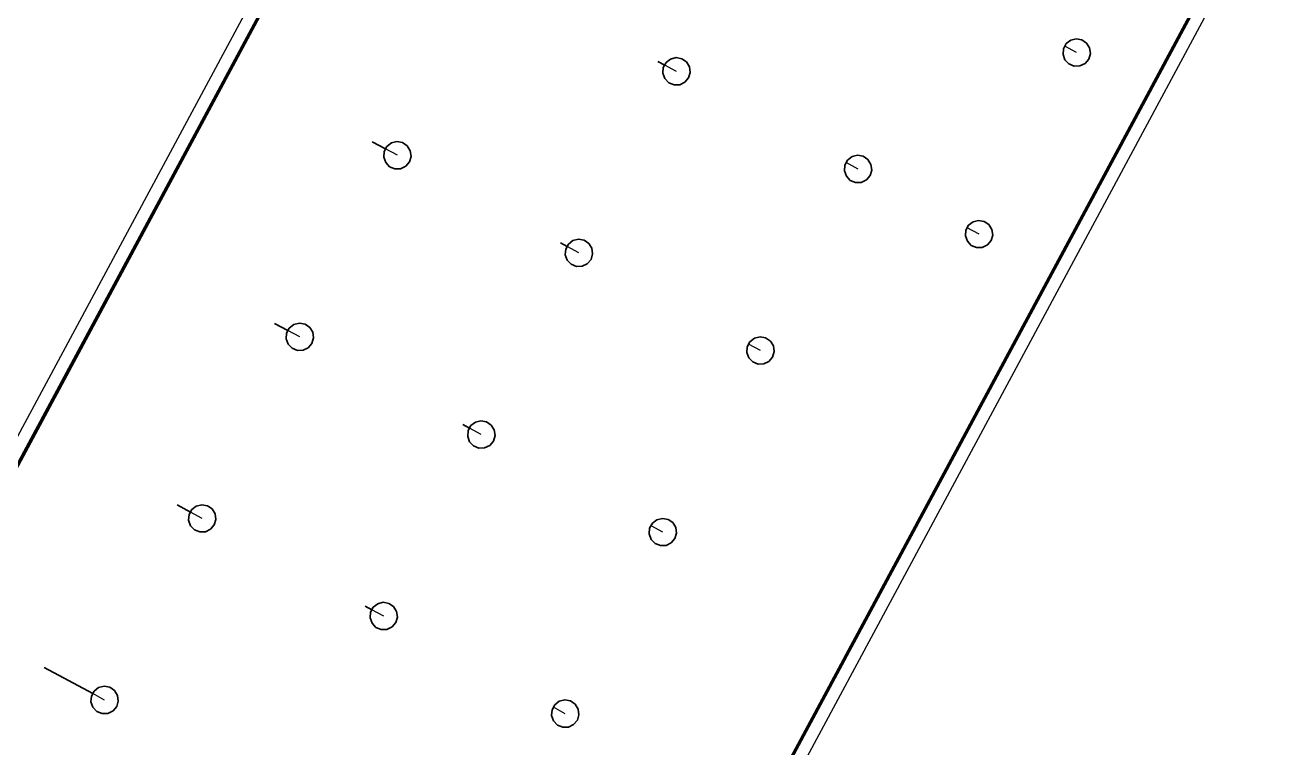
# Model space of a CAD drawing. Header units: metres. Extents: x 2711799 to 2711985, y 1236908 to 1237087.
# Drawn here: x 2711804.13 to 2711813.24, y 1236934.79 to 1236940.06 of the extents above; entities that cross this region are included whole.
import ezdxf

# ---------------------------------------------------------------- set-up
doc = ezdxf.new("R2010")
doc.units = ezdxf.units.M
doc.linetypes.add('AUSGEZOGEN', pattern=[0])
doc.linetypes.add('VERDECKT2_S2', pattern=[0.18, 0.1, -0.08])
for name, color, linetype, lineweight in [('XR$9$Beton Ansicht', 7, 'AUSGEZOGEN', 35), ('XR$9$Beton verdeckt vorne', 7, 'VERDECKT2_S2', 25), ('XR$9$STANDARD_1', 7, 'AUSGEZOGEN', 13)]:
    doc.layers.add(name, color=color, linetype=linetype, lineweight=lineweight)

msp = doc.modelspace()

# ---------------------------------------------------------------- linework, layer by layer
at = {"layer": 'XR$9$Beton Ansicht', "transparency": 33554687}
for p, q in [((2711811.686, 1236939.8416, 640.05), (2711811.6891, 1236939.8831, 640.05)), ((2711811.6891, 1236939.8831, 640.05), (2711811.7088, 1236939.9197, 640.05)), ((2711811.6989, 1236939.9014, 640.05), (2711811.6981, 1236939.9018, 640.05)), ((2711811.7088, 1236939.9197, 640.05), (2711811.7417, 1236939.9452, 640.05)), ((2711811.7417, 1236939.9452, 640.05), (2711811.7821, 1236939.955, 640.05)), ((2711811.7821, 1236939.955, 640.05), (2711811.823, 1236939.9476, 640.05)), ((2711811.823, 1236939.9476, 640.05), (2711811.8573, 1236939.9242, 640.05)), ((2711811.8573, 1236939.9242, 640.05), (2711811.8792, 1236939.8889, 640.05)), ((2711811.8792, 1236939.8889, 640.05), (2711811.8848, 1236939.8477, 640.05)), ((2711808.7867, 1236939.7641, 640.05), (2711808.7378, 1236939.7904, 640.05)), ((2711808.7965, 1236939.7824, 640.05), (2711808.8294, 1236939.8079, 640.05)), ((2711808.8294, 1236939.8079, 640.05), (2711808.8698, 1236939.8177, 640.05)), ((2711808.8698, 1236939.8177, 640.05), (2711808.9107, 1236939.8103, 640.05)), ((2711808.9107, 1236939.8103, 640.05), (2711808.9451, 1236939.7869, 640.05)), ((2711808.9451, 1236939.7869, 640.05), (2711808.967, 1236939.7515, 640.05)), ((2711811.7, 1236939.8025, 640.05), (2711811.686, 1236939.8416, 640.05)), ((2711811.7288, 1236939.7724, 640.05), (2711811.7, 1236939.8025, 640.05)), ((2711811.8732, 1236939.8077, 640.05), (2711811.8463, 1236939.776, 640.05)), ((2711811.8848, 1236939.8477, 640.05), (2711811.8732, 1236939.8077, 640.05)), ((2711808.7738, 1236939.7043, 640.05), (2711808.7769, 1236939.7458, 640.05)), ((2711808.7878, 1236939.6652, 640.05), (2711808.7738, 1236939.7043, 640.05)), ((2711808.7769, 1236939.7458, 640.05), (2711808.7965, 1236939.7824, 640.05)), ((2711808.9726, 1236939.7103, 640.05), (2711808.9609, 1236939.6704, 640.05)), ((2711808.967, 1236939.7515, 640.05), (2711808.9726, 1236939.7103, 640.05)), ((2711811.7673, 1236939.7567, 640.05), (2711811.7288, 1236939.7724, 640.05)), ((2711811.8088, 1236939.7579, 640.05), (2711811.7673, 1236939.7567, 640.05)), ((2711811.8463, 1236939.776, 640.05), (2711811.8088, 1236939.7579, 640.05)), ((2711808.8165, 1236939.6351, 640.05), (2711808.7878, 1236939.6652, 640.05)), ((2711808.855, 1236939.6194, 640.05), (2711808.8165, 1236939.6351, 640.05)), ((2711808.8966, 1236939.6206, 640.05), (2711808.855, 1236939.6194, 640.05)), ((2711808.9341, 1236939.6387, 640.05), (2711808.8966, 1236939.6206, 640.05)), ((2711808.9609, 1236939.6704, 640.05), (2711808.9341, 1236939.6387, 640.05)), ((2711806.7552, 1236939.1532, 640.05), (2711806.6583, 1236939.2054, 640.05)), ((2711806.7454, 1236939.1349, 640.05), (2711806.7651, 1236939.1716, 640.05)), ((2711806.7651, 1236939.1716, 640.05), (2711806.798, 1236939.197, 640.05)), ((2711806.798, 1236939.197, 640.05), (2711806.8384, 1236939.2069, 640.05)), ((2711806.8384, 1236939.2069, 640.05), (2711806.8793, 1236939.1995, 640.05)), ((2711806.8793, 1236939.1995, 640.05), (2711806.9136, 1236939.1761, 640.05)), ((2711806.9136, 1236939.1761, 640.05), (2711806.9355, 1236939.1407, 640.05)), ((2711806.7423, 1236939.0935, 640.05), (2711806.7454, 1236939.1349, 640.05)), ((2711806.7563, 1236939.0543, 640.05), (2711806.7423, 1236939.0935, 640.05)), ((2711806.9295, 1236939.0596, 640.05), (2711806.9026, 1236939.0278, 640.05)), ((2711806.9411, 1236939.0995, 640.05), (2711806.9295, 1236939.0596, 640.05)), ((2711806.9355, 1236939.1407, 640.05), (2711806.9411, 1236939.0995, 640.05)), ((2711810.098, 1236939.0355, 640.05), (2711810.1177, 1236939.0721, 640.05)), ((2711810.1177, 1236939.0721, 640.05), (2711810.1506, 1236939.0975, 640.05)), ((2711810.1506, 1236939.0975, 640.05), (2711810.191, 1236939.1074, 640.05)), ((2711810.191, 1236939.1074, 640.05), (2711810.2319, 1236939.1, 640.05)), ((2711810.2319, 1236939.1, 640.05), (2711810.2663, 1236939.0766, 640.05)), ((2711810.2663, 1236939.0766, 640.05), (2711810.2881, 1236939.0412, 640.05)), ((2711806.7851, 1236939.0243, 640.05), (2711806.7563, 1236939.0543, 640.05)), ((2711806.8236, 1236939.0085, 640.05), (2711806.7851, 1236939.0243, 640.05)), ((2711806.8651, 1236939.0098, 640.05), (2711806.8236, 1236939.0085, 640.05)), ((2711806.9026, 1236939.0278, 640.05), (2711806.8651, 1236939.0098, 640.05)), ((2711810.0949, 1236938.994, 640.05), (2711810.098, 1236939.0355, 640.05)), ((2711810.109, 1236938.9549, 640.05), (2711810.0949, 1236938.994, 640.05)), ((2711810.1079, 1236939.0538, 640.05), (2711810.1071, 1236939.0542, 640.05)), ((2711810.2937, 1236939, 640.05), (2711810.2821, 1236938.9601, 640.05)), ((2711810.2881, 1236939.0412, 640.05), (2711810.2937, 1236939, 640.05)), ((2711810.1377, 1236938.9248, 640.05), (2711810.109, 1236938.9549, 640.05)), ((2711810.1762, 1236938.9091, 640.05), (2711810.1377, 1236938.9248, 640.05)), ((2711810.2178, 1236938.9103, 640.05), (2711810.1762, 1236938.9091, 640.05)), ((2711810.2552, 1236938.9284, 640.05), (2711810.2178, 1236938.9103, 640.05)), ((2711810.2821, 1236938.9601, 640.05), (2711810.2552, 1236938.9284, 640.05)), ((2711810.9985, 1236938.5986, 640.05), (2711811.0314, 1236938.624, 640.05)), ((2711811.0314, 1236938.624, 640.05), (2711811.0718, 1236938.6339, 640.05)), ((2711811.0718, 1236938.6339, 640.05), (2711811.1127, 1236938.6265, 640.05)), ((2711811.1127, 1236938.6265, 640.05), (2711811.147, 1236938.6031, 640.05)), ((2711811.147, 1236938.6031, 640.05), (2711811.1689, 1236938.5677, 640.05)), ((2711810.9757, 1236938.5205, 640.05), (2711810.9788, 1236938.5619, 640.05)), ((2711810.9897, 1236938.4813, 640.05), (2711810.9757, 1236938.5205, 640.05)), ((2711810.9788, 1236938.5619, 640.05), (2711810.9985, 1236938.5986, 640.05)), ((2711810.9886, 1236938.5802, 640.05), (2711810.9878, 1236938.5807, 640.05)), ((2711811.1745, 1236938.5265, 640.05), (2711811.1629, 1236938.4866, 640.05)), ((2711811.1689, 1236938.5677, 640.05), (2711811.1745, 1236938.5265, 640.05)), ((2711808.0764, 1236938.4429, 640.05), (2711808.0275, 1236938.4692, 640.05)), ((2711808.0634, 1236938.3832, 640.05), (2711808.0665, 1236938.4246, 640.05)), ((2711808.0665, 1236938.4246, 640.05), (2711808.0862, 1236938.4612, 640.05)), ((2711808.0862, 1236938.4612, 640.05), (2711808.1191, 1236938.4867, 640.05)), ((2711808.1191, 1236938.4867, 640.05), (2711808.1595, 1236938.4966, 640.05)), ((2711808.1595, 1236938.4966, 640.05), (2711808.2004, 1236938.4892, 640.05)), ((2711808.2004, 1236938.4892, 640.05), (2711808.2348, 1236938.4658, 640.05)), ((2711808.2348, 1236938.4658, 640.05), (2711808.2567, 1236938.4304, 640.05)), ((2711808.2567, 1236938.4304, 640.05), (2711808.2623, 1236938.3892, 640.05)), ((2711811.0185, 1236938.4513, 640.05), (2711810.9897, 1236938.4813, 640.05)), ((2711811.057, 1236938.4355, 640.05), (2711811.0185, 1236938.4513, 640.05)), ((2711811.0985, 1236938.4368, 640.05), (2711811.057, 1236938.4355, 640.05)), ((2711811.136, 1236938.4548, 640.05), (2711811.0985, 1236938.4368, 640.05)), ((2711811.1629, 1236938.4866, 640.05), (2711811.136, 1236938.4548, 640.05)), ((2711808.0775, 1236938.344, 640.05), (2711808.0634, 1236938.3832, 640.05)), ((2711808.1062, 1236938.314, 640.05), (2711808.0775, 1236938.344, 640.05)), ((2711808.2506, 1236938.3493, 640.05), (2711808.2237, 1236938.3175, 640.05)), ((2711808.2623, 1236938.3892, 640.05), (2711808.2506, 1236938.3493, 640.05)), ((2711808.1447, 1236938.2982, 640.05), (2711808.1062, 1236938.314, 640.05)), ((2711808.1863, 1236938.2995, 640.05), (2711808.1447, 1236938.2982, 640.05)), ((2711808.2237, 1236938.3175, 640.05), (2711808.1863, 1236938.2995, 640.05)), ((2711806.0449, 1236937.8321, 640.05), (2711805.9479, 1236937.8842, 640.05)), ((2711806.0548, 1236937.8504, 640.05), (2711806.0876, 1236937.8759, 640.05)), ((2711806.0876, 1236937.8759, 640.05), (2711806.128, 1236937.8857, 640.05)), ((2711806.128, 1236937.8857, 640.05), (2711806.169, 1236937.8783, 640.05)), ((2711806.169, 1236937.8783, 640.05), (2711806.2033, 1236937.8549, 640.05)), ((2711806.032, 1236937.7723, 640.05), (2711806.0351, 1236937.8138, 640.05)), ((2711806.0351, 1236937.8138, 640.05), (2711806.0548, 1236937.8504, 640.05)), ((2711806.2033, 1236937.8549, 640.05), (2711806.2252, 1236937.8195, 640.05)), ((2711806.2252, 1236937.8195, 640.05), (2711806.2308, 1236937.7783, 640.05)), ((2711809.4403, 1236937.7764, 640.05), (2711809.4807, 1236937.7863, 640.05)), ((2711809.4807, 1236937.7863, 640.05), (2711809.5216, 1236937.7789, 640.05)), ((2711806.046, 1236937.7332, 640.05), (2711806.032, 1236937.7723, 640.05)), ((2711806.0748, 1236937.7031, 640.05), (2711806.046, 1236937.7332, 640.05)), ((2711806.1133, 1236937.6874, 640.05), (2711806.0748, 1236937.7031, 640.05)), ((2711806.1923, 1236937.7067, 640.05), (2711806.1548, 1236937.6886, 640.05)), ((2711806.2191, 1236937.7384, 640.05), (2711806.1923, 1236937.7067, 640.05)), ((2711806.2308, 1236937.7783, 640.05), (2711806.2191, 1236937.7384, 640.05)), ((2711809.3846, 1236937.6728, 640.05), (2711809.3877, 1236937.7143, 640.05)), ((2711809.3877, 1236937.7143, 640.05), (2711809.4074, 1236937.7509, 640.05)), ((2711809.3975, 1236937.7326, 640.05), (2711809.3967, 1236937.7331, 640.05)), ((2711809.4074, 1236937.7509, 640.05), (2711809.4403, 1236937.7764, 640.05)), ((2711809.5216, 1236937.7789, 640.05), (2711809.556, 1236937.7554, 640.05)), ((2711809.556, 1236937.7554, 640.05), (2711809.5778, 1236937.7201, 640.05)), ((2711809.5778, 1236937.7201, 640.05), (2711809.5834, 1236937.6789, 640.05)), ((2711806.1548, 1236937.6886, 640.05), (2711806.1133, 1236937.6874, 640.05)), ((2711809.3986, 1236937.6337, 640.05), (2711809.3846, 1236937.6728, 640.05)), ((2711809.4274, 1236937.6037, 640.05), (2711809.3986, 1236937.6337, 640.05)), ((2711809.4659, 1236937.5879, 640.05), (2711809.4274, 1236937.6037, 640.05)), ((2711809.5449, 1236937.6072, 640.05), (2711809.5074, 1236937.5892, 640.05)), ((2711809.5718, 1236937.639, 640.05), (2711809.5449, 1236937.6072, 640.05)), ((2711809.5834, 1236937.6789, 640.05), (2711809.5718, 1236937.639, 640.05)), ((2711809.5074, 1236937.5892, 640.05), (2711809.4659, 1236937.5879, 640.05)), ((2711807.3661, 1236937.1218, 640.05), (2711807.3172, 1236937.1481, 640.05)), ((2711807.3759, 1236937.1401, 640.05), (2711807.4088, 1236937.1655, 640.05)), ((2711807.4088, 1236937.1655, 640.05), (2711807.4492, 1236937.1754, 640.05)), ((2711807.4492, 1236937.1754, 640.05), (2711807.4901, 1236937.168, 640.05)), ((2711807.4901, 1236937.168, 640.05), (2711807.5245, 1236937.1446, 640.05)), ((2711807.5245, 1236937.1446, 640.05), (2711807.5464, 1236937.1092, 640.05)), ((2711807.3531, 1236937.062, 640.05), (2711807.3562, 1236937.1035, 640.05)), ((2711807.3672, 1236937.0229, 640.05), (2711807.3531, 1236937.062, 640.05)), ((2711807.3562, 1236937.1035, 640.05), (2711807.3759, 1236937.1401, 640.05)), ((2711807.552, 1236937.068, 640.05), (2711807.5403, 1236937.0281, 640.05)), ((2711807.5464, 1236937.1092, 640.05), (2711807.552, 1236937.068, 640.05)), ((2711807.3959, 1236936.9928, 640.05), (2711807.3672, 1236937.0229, 640.05)), ((2711807.4344, 1236936.9771, 640.05), (2711807.3959, 1236936.9928, 640.05)), ((2711807.476, 1236936.9783, 640.05), (2711807.4344, 1236936.9771, 640.05)), ((2711807.5134, 1236936.9964, 640.05), (2711807.476, 1236936.9783, 640.05)), ((2711807.5403, 1236937.0281, 640.05), (2711807.5134, 1236936.9964, 640.05)), ((2711805.3346, 1236936.5109, 640.05), (2711805.2376, 1236936.5631, 640.05)), ((2711805.3248, 1236936.4926, 640.05), (2711805.3445, 1236936.5292, 640.05)), ((2711805.3445, 1236936.5292, 640.05), (2711805.3773, 1236936.5547, 640.05)), ((2711805.3773, 1236936.5547, 640.05), (2711805.4177, 1236936.5646, 640.05)), ((2711805.4177, 1236936.5646, 640.05), (2711805.4586, 1236936.5572, 640.05)), ((2711805.4586, 1236936.5572, 640.05), (2711805.493, 1236936.5337, 640.05)), ((2711805.493, 1236936.5337, 640.05), (2711805.5149, 1236936.4984, 640.05)), ((2711805.3217, 1236936.4512, 640.05), (2711805.3248, 1236936.4926, 640.05)), ((2711805.3357, 1236936.412, 640.05), (2711805.3217, 1236936.4512, 640.05)), ((2711805.5088, 1236936.4173, 640.05), (2711805.482, 1236936.3855, 640.05)), ((2711805.5205, 1236936.4572, 640.05), (2711805.5088, 1236936.4173, 640.05)), ((2711805.5149, 1236936.4984, 640.05), (2711805.5205, 1236936.4572, 640.05)), ((2711808.6774, 1236936.3932, 640.05), (2711808.6971, 1236936.4298, 640.05)), ((2711808.6971, 1236936.4298, 640.05), (2711808.73, 1236936.4552, 640.05)), ((2711808.73, 1236936.4552, 640.05), (2711808.7704, 1236936.4651, 640.05)), ((2711808.7704, 1236936.4651, 640.05), (2711808.8113, 1236936.4577, 640.05)), ((2711808.8113, 1236936.4577, 640.05), (2711808.8456, 1236936.4343, 640.05)), ((2711808.8456, 1236936.4343, 640.05), (2711808.8675, 1236936.3989, 640.05)), ((2711805.3645, 1236936.382, 640.05), (2711805.3357, 1236936.412, 640.05)), ((2711805.4029, 1236936.3662, 640.05), (2711805.3645, 1236936.382, 640.05)), ((2711805.4445, 1236936.3675, 640.05), (2711805.4029, 1236936.3662, 640.05)), ((2711805.482, 1236936.3855, 640.05), (2711805.4445, 1236936.3675, 640.05)), ((2711808.6743, 1236936.3517, 640.05), (2711808.6774, 1236936.3932, 640.05)), ((2711808.6883, 1236936.3126, 640.05), (2711808.6743, 1236936.3517, 640.05)), ((2711808.6872, 1236936.4115, 640.05), (2711808.6864, 1236936.4119, 640.05)), ((2711808.8731, 1236936.3577, 640.05), (2711808.8615, 1236936.3178, 640.05)), ((2711808.8675, 1236936.3989, 640.05), (2711808.8731, 1236936.3577, 640.05)), ((2711808.7171, 1236936.2825, 640.05), (2711808.6883, 1236936.3126, 640.05)), ((2711808.7556, 1236936.2668, 640.05), (2711808.7171, 1236936.2825, 640.05)), ((2711808.7971, 1236936.268, 640.05), (2711808.7556, 1236936.2668, 640.05)), ((2711808.8346, 1236936.2861, 640.05), (2711808.7971, 1236936.268, 640.05)), ((2711808.8615, 1236936.3178, 640.05), (2711808.8346, 1236936.2861, 640.05)), ((2711806.6558, 1236935.8006, 640.05), (2711806.6069, 1236935.8269, 640.05)), ((2711806.6428, 1236935.7408, 640.05), (2711806.6459, 1236935.7823, 640.05)), ((2711806.6459, 1236935.7823, 640.05), (2711806.6656, 1236935.8189, 640.05)), ((2711806.6656, 1236935.8189, 640.05), (2711806.6985, 1236935.8444, 640.05)), ((2711806.6985, 1236935.8444, 640.05), (2711806.7389, 1236935.8543, 640.05)), ((2711806.7389, 1236935.8543, 640.05), (2711806.7798, 1236935.8468, 640.05)), ((2711806.7798, 1236935.8468, 640.05), (2711806.8142, 1236935.8234, 640.05)), ((2711806.8142, 1236935.8234, 640.05), (2711806.836, 1236935.7881, 640.05)), ((2711806.836, 1236935.7881, 640.05), (2711806.8416, 1236935.7469, 640.05)), ((2711806.6569, 1236935.7017, 640.05), (2711806.6428, 1236935.7408, 640.05)), ((2711806.6856, 1236935.6717, 640.05), (2711806.6569, 1236935.7017, 640.05)), ((2711806.83, 1236935.7069, 640.05), (2711806.8031, 1236935.6752, 640.05)), ((2711806.8416, 1236935.7469, 640.05), (2711806.83, 1236935.7069, 640.05)), ((2711806.7241, 1236935.6559, 640.05), (2711806.6856, 1236935.6717, 640.05)), ((2711806.7657, 1236935.6572, 640.05), (2711806.7241, 1236935.6559, 640.05)), ((2711806.8031, 1236935.6752, 640.05), (2711806.7657, 1236935.6572, 640.05)), ((2711804.6243, 1236935.1898, 640.05), (2711804.2709, 1236935.3798, 640.05)), ((2711804.6341, 1236935.2081, 640.05), (2711804.667, 1236935.2335, 640.05)), ((2711804.667, 1236935.2335, 640.05), (2711804.7074, 1236935.2434, 640.05)), ((2711804.7074, 1236935.2434, 640.05), (2711804.7483, 1236935.236, 640.05)), ((2711804.7483, 1236935.236, 640.05), (2711804.7827, 1236935.2126, 640.05)), ((2711804.6114, 1236935.13, 640.05), (2711804.6145, 1236935.1715, 640.05)), ((2711804.6145, 1236935.1715, 640.05), (2711804.6341, 1236935.2081, 640.05)), ((2711804.7827, 1236935.2126, 640.05), (2711804.8046, 1236935.1772, 640.05)), ((2711804.8046, 1236935.1772, 640.05), (2711804.8102, 1236935.136, 640.05)), ((2711808.0197, 1236935.1341, 640.05), (2711808.06, 1236935.1439, 640.05)), ((2711808.06, 1236935.1439, 640.05), (2711808.101, 1236935.1365, 640.05)), ((2711804.6254, 1236935.0909, 640.05), (2711804.6114, 1236935.13, 640.05)), ((2711804.6541, 1236935.0608, 640.05), (2711804.6254, 1236935.0909, 640.05)), ((2711804.6926, 1236935.0451, 640.05), (2711804.6541, 1236935.0608, 640.05)), ((2711804.7717, 1236935.0644, 640.05), (2711804.7342, 1236935.0463, 640.05)), ((2711804.7985, 1236935.0961, 640.05), (2711804.7717, 1236935.0644, 640.05)), ((2711804.8102, 1236935.136, 640.05), (2711804.7985, 1236935.0961, 640.05)), ((2711807.964, 1236935.0305, 640.05), (2711807.9671, 1236935.072, 640.05)), ((2711807.9671, 1236935.072, 640.05), (2711807.9868, 1236935.1086, 640.05)), ((2711807.9769, 1236935.0903, 640.05), (2711807.9761, 1236935.0907, 640.05)), ((2711807.9868, 1236935.1086, 640.05), (2711808.0197, 1236935.1341, 640.05)), ((2711808.101, 1236935.1365, 640.05), (2711808.1353, 1236935.1131, 640.05)), ((2711808.1353, 1236935.1131, 640.05), (2711808.1572, 1236935.0778, 640.05)), ((2711808.1572, 1236935.0778, 640.05), (2711808.1628, 1236935.0366, 640.05)), ((2711804.7342, 1236935.0463, 640.05), (2711804.6926, 1236935.0451, 640.05)), ((2711807.978, 1236934.9914, 640.05), (2711807.964, 1236935.0305, 640.05)), ((2711808.0068, 1236934.9613, 640.05), (2711807.978, 1236934.9914, 640.05)), ((2711808.0453, 1236934.9456, 640.05), (2711808.0068, 1236934.9613, 640.05)), ((2711808.1243, 1236934.9649, 640.05), (2711808.0868, 1236934.9469, 640.05)), ((2711808.1512, 1236934.9966, 640.05), (2711808.1243, 1236934.9649, 640.05)), ((2711808.1628, 1236935.0366, 640.05), (2711808.1512, 1236934.9966, 640.05)), ((2711808.0868, 1236934.9469, 640.05), (2711808.0453, 1236934.9456, 640.05))]:
    msp.add_line(p, q, dxfattribs=at)
at = {"layer": 'XR$9$Beton Ansicht', "color": 7, "linetype": 'AUSGEZOGEN', "lineweight": 35, "transparency": 33554687}
for p, q in [((2711811.686, 1236939.8416, 640.05), (2711811.6891, 1236939.8831, 640.05)), ((2711811.6891, 1236939.8831, 640.05), (2711811.7088, 1236939.9197, 640.05)), ((2711811.6989, 1236939.9014, 640.05), (2711811.6981, 1236939.9018, 640.05)), ((2711811.7088, 1236939.9197, 640.05), (2711811.7417, 1236939.9452, 640.05)), ((2711811.7417, 1236939.9452, 640.05), (2711811.7821, 1236939.955, 640.05)), ((2711811.7821, 1236939.955, 640.05), (2711811.823, 1236939.9476, 640.05)), ((2711811.823, 1236939.9476, 640.05), (2711811.8573, 1236939.9242, 640.05)), ((2711811.8573, 1236939.9242, 640.05), (2711811.8792, 1236939.8889, 640.05)), ((2711811.8792, 1236939.8889, 640.05), (2711811.8848, 1236939.8477, 640.05)), ((2711808.7867, 1236939.7641, 640.05), (2711808.7378, 1236939.7904, 640.05)), ((2711808.7965, 1236939.7824, 640.05), (2711808.8294, 1236939.8079, 640.05)), ((2711808.8294, 1236939.8079, 640.05), (2711808.8698, 1236939.8177, 640.05)), ((2711808.8698, 1236939.8177, 640.05), (2711808.9107, 1236939.8103, 640.05)), ((2711808.9107, 1236939.8103, 640.05), (2711808.9451, 1236939.7869, 640.05)), ((2711808.9451, 1236939.7869, 640.05), (2711808.967, 1236939.7515, 640.05)), ((2711811.7, 1236939.8025, 640.05), (2711811.686, 1236939.8416, 640.05)), ((2711811.7288, 1236939.7724, 640.05), (2711811.7, 1236939.8025, 640.05)), ((2711811.8732, 1236939.8077, 640.05), (2711811.8463, 1236939.776, 640.05)), ((2711811.8848, 1236939.8477, 640.05), (2711811.8732, 1236939.8077, 640.05)), ((2711808.7738, 1236939.7043, 640.05), (2711808.7769, 1236939.7458, 640.05)), ((2711808.7878, 1236939.6652, 640.05), (2711808.7738, 1236939.7043, 640.05)), ((2711808.7769, 1236939.7458, 640.05), (2711808.7965, 1236939.7824, 640.05)), ((2711808.9726, 1236939.7103, 640.05), (2711808.9609, 1236939.6704, 640.05)), ((2711808.967, 1236939.7515, 640.05), (2711808.9726, 1236939.7103, 640.05)), ((2711811.7673, 1236939.7567, 640.05), (2711811.7288, 1236939.7724, 640.05)), ((2711811.8088, 1236939.7579, 640.05), (2711811.7673, 1236939.7567, 640.05)), ((2711811.8463, 1236939.776, 640.05), (2711811.8088, 1236939.7579, 640.05)), ((2711808.8165, 1236939.6351, 640.05), (2711808.7878, 1236939.6652, 640.05)), ((2711808.855, 1236939.6194, 640.05), (2711808.8165, 1236939.6351, 640.05)), ((2711808.8966, 1236939.6206, 640.05), (2711808.855, 1236939.6194, 640.05)), ((2711808.9341, 1236939.6387, 640.05), (2711808.8966, 1236939.6206, 640.05)), ((2711808.9609, 1236939.6704, 640.05), (2711808.9341, 1236939.6387, 640.05)), ((2711806.7552, 1236939.1532, 640.05), (2711806.6583, 1236939.2054, 640.05)), ((2711806.7454, 1236939.1349, 640.05), (2711806.7651, 1236939.1716, 640.05)), ((2711806.7651, 1236939.1716, 640.05), (2711806.798, 1236939.197, 640.05)), ((2711806.798, 1236939.197, 640.05), (2711806.8384, 1236939.2069, 640.05)), ((2711806.8384, 1236939.2069, 640.05), (2711806.8793, 1236939.1995, 640.05)), ((2711806.8793, 1236939.1995, 640.05), (2711806.9136, 1236939.1761, 640.05)), ((2711806.9136, 1236939.1761, 640.05), (2711806.9355, 1236939.1407, 640.05)), ((2711806.7423, 1236939.0935, 640.05), (2711806.7454, 1236939.1349, 640.05)), ((2711806.7563, 1236939.0543, 640.05), (2711806.7423, 1236939.0935, 640.05)), ((2711806.9295, 1236939.0596, 640.05), (2711806.9026, 1236939.0278, 640.05)), ((2711806.9411, 1236939.0995, 640.05), (2711806.9295, 1236939.0596, 640.05)), ((2711806.9355, 1236939.1407, 640.05), (2711806.9411, 1236939.0995, 640.05)), ((2711810.098, 1236939.0355, 640.05), (2711810.1177, 1236939.0721, 640.05)), ((2711810.1177, 1236939.0721, 640.05), (2711810.1506, 1236939.0975, 640.05)), ((2711810.1506, 1236939.0975, 640.05), (2711810.191, 1236939.1074, 640.05)), ((2711810.191, 1236939.1074, 640.05), (2711810.2319, 1236939.1, 640.05)), ((2711810.2319, 1236939.1, 640.05), (2711810.2663, 1236939.0766, 640.05)), ((2711810.2663, 1236939.0766, 640.05), (2711810.2881, 1236939.0412, 640.05)), ((2711806.7851, 1236939.0243, 640.05), (2711806.7563, 1236939.0543, 640.05)), ((2711806.8236, 1236939.0085, 640.05), (2711806.7851, 1236939.0243, 640.05)), ((2711806.8651, 1236939.0098, 640.05), (2711806.8236, 1236939.0085, 640.05)), ((2711806.9026, 1236939.0278, 640.05), (2711806.8651, 1236939.0098, 640.05)), ((2711810.0949, 1236938.994, 640.05), (2711810.098, 1236939.0355, 640.05)), ((2711810.109, 1236938.9549, 640.05), (2711810.0949, 1236938.994, 640.05)), ((2711810.1079, 1236939.0538, 640.05), (2711810.1071, 1236939.0542, 640.05)), ((2711810.2937, 1236939, 640.05), (2711810.2821, 1236938.9601, 640.05)), ((2711810.2881, 1236939.0412, 640.05), (2711810.2937, 1236939, 640.05)), ((2711810.1377, 1236938.9248, 640.05), (2711810.109, 1236938.9549, 640.05)), ((2711810.1762, 1236938.9091, 640.05), (2711810.1377, 1236938.9248, 640.05)), ((2711810.2178, 1236938.9103, 640.05), (2711810.1762, 1236938.9091, 640.05)), ((2711810.2552, 1236938.9284, 640.05), (2711810.2178, 1236938.9103, 640.05)), ((2711810.2821, 1236938.9601, 640.05), (2711810.2552, 1236938.9284, 640.05)), ((2711810.9985, 1236938.5986, 640.05), (2711811.0314, 1236938.624, 640.05)), ((2711811.0314, 1236938.624, 640.05), (2711811.0718, 1236938.6339, 640.05)), ((2711811.0718, 1236938.6339, 640.05), (2711811.1127, 1236938.6265, 640.05)), ((2711811.1127, 1236938.6265, 640.05), (2711811.147, 1236938.6031, 640.05)), ((2711811.147, 1236938.6031, 640.05), (2711811.1689, 1236938.5677, 640.05)), ((2711810.9757, 1236938.5205, 640.05), (2711810.9788, 1236938.5619, 640.05)), ((2711810.9897, 1236938.4813, 640.05), (2711810.9757, 1236938.5205, 640.05)), ((2711810.9788, 1236938.5619, 640.05), (2711810.9985, 1236938.5986, 640.05)), ((2711810.9886, 1236938.5802, 640.05), (2711810.9878, 1236938.5807, 640.05)), ((2711811.1745, 1236938.5265, 640.05), (2711811.1629, 1236938.4866, 640.05)), ((2711811.1689, 1236938.5677, 640.05), (2711811.1745, 1236938.5265, 640.05)), ((2711808.0764, 1236938.4429, 640.05), (2711808.0275, 1236938.4692, 640.05)), ((2711808.0634, 1236938.3832, 640.05), (2711808.0665, 1236938.4246, 640.05)), ((2711808.0665, 1236938.4246, 640.05), (2711808.0862, 1236938.4612, 640.05)), ((2711808.0862, 1236938.4612, 640.05), (2711808.1191, 1236938.4867, 640.05)), ((2711808.1191, 1236938.4867, 640.05), (2711808.1595, 1236938.4966, 640.05)), ((2711808.1595, 1236938.4966, 640.05), (2711808.2004, 1236938.4892, 640.05)), ((2711808.2004, 1236938.4892, 640.05), (2711808.2348, 1236938.4658, 640.05)), ((2711808.2348, 1236938.4658, 640.05), (2711808.2567, 1236938.4304, 640.05)), ((2711808.2567, 1236938.4304, 640.05), (2711808.2623, 1236938.3892, 640.05)), ((2711811.0185, 1236938.4513, 640.05), (2711810.9897, 1236938.4813, 640.05)), ((2711811.057, 1236938.4355, 640.05), (2711811.0185, 1236938.4513, 640.05)), ((2711811.0985, 1236938.4368, 640.05), (2711811.057, 1236938.4355, 640.05)), ((2711811.136, 1236938.4548, 640.05), (2711811.0985, 1236938.4368, 640.05)), ((2711811.1629, 1236938.4866, 640.05), (2711811.136, 1236938.4548, 640.05)), ((2711808.0775, 1236938.344, 640.05), (2711808.0634, 1236938.3832, 640.05)), ((2711808.1062, 1236938.314, 640.05), (2711808.0775, 1236938.344, 640.05)), ((2711808.2506, 1236938.3493, 640.05), (2711808.2237, 1236938.3175, 640.05)), ((2711808.2623, 1236938.3892, 640.05), (2711808.2506, 1236938.3493, 640.05)), ((2711808.1447, 1236938.2982, 640.05), (2711808.1062, 1236938.314, 640.05)), ((2711808.1863, 1236938.2995, 640.05), (2711808.1447, 1236938.2982, 640.05)), ((2711808.2237, 1236938.3175, 640.05), (2711808.1863, 1236938.2995, 640.05)), ((2711806.0449, 1236937.8321, 640.05), (2711805.9479, 1236937.8842, 640.05)), ((2711806.0548, 1236937.8504, 640.05), (2711806.0876, 1236937.8759, 640.05)), ((2711806.0876, 1236937.8759, 640.05), (2711806.128, 1236937.8857, 640.05)), ((2711806.128, 1236937.8857, 640.05), (2711806.169, 1236937.8783, 640.05)), ((2711806.169, 1236937.8783, 640.05), (2711806.2033, 1236937.8549, 640.05)), ((2711806.032, 1236937.7723, 640.05), (2711806.0351, 1236937.8138, 640.05)), ((2711806.0351, 1236937.8138, 640.05), (2711806.0548, 1236937.8504, 640.05)), ((2711806.2033, 1236937.8549, 640.05), (2711806.2252, 1236937.8195, 640.05)), ((2711806.2252, 1236937.8195, 640.05), (2711806.2308, 1236937.7783, 640.05)), ((2711809.4403, 1236937.7764, 640.05), (2711809.4807, 1236937.7863, 640.05)), ((2711809.4807, 1236937.7863, 640.05), (2711809.5216, 1236937.7789, 640.05)), ((2711806.046, 1236937.7332, 640.05), (2711806.032, 1236937.7723, 640.05)), ((2711806.0748, 1236937.7031, 640.05), (2711806.046, 1236937.7332, 640.05)), ((2711806.1133, 1236937.6874, 640.05), (2711806.0748, 1236937.7031, 640.05)), ((2711806.1923, 1236937.7067, 640.05), (2711806.1548, 1236937.6886, 640.05)), ((2711806.2191, 1236937.7384, 640.05), (2711806.1923, 1236937.7067, 640.05)), ((2711806.2308, 1236937.7783, 640.05), (2711806.2191, 1236937.7384, 640.05)), ((2711809.3846, 1236937.6728, 640.05), (2711809.3877, 1236937.7143, 640.05)), ((2711809.3877, 1236937.7143, 640.05), (2711809.4074, 1236937.7509, 640.05)), ((2711809.3975, 1236937.7326, 640.05), (2711809.3967, 1236937.7331, 640.05)), ((2711809.4074, 1236937.7509, 640.05), (2711809.4403, 1236937.7764, 640.05)), ((2711809.5216, 1236937.7789, 640.05), (2711809.556, 1236937.7554, 640.05)), ((2711809.556, 1236937.7554, 640.05), (2711809.5778, 1236937.7201, 640.05)), ((2711809.5778, 1236937.7201, 640.05), (2711809.5834, 1236937.6789, 640.05)), ((2711806.1548, 1236937.6886, 640.05), (2711806.1133, 1236937.6874, 640.05)), ((2711809.3986, 1236937.6337, 640.05), (2711809.3846, 1236937.6728, 640.05)), ((2711809.4274, 1236937.6037, 640.05), (2711809.3986, 1236937.6337, 640.05)), ((2711809.4659, 1236937.5879, 640.05), (2711809.4274, 1236937.6037, 640.05)), ((2711809.5449, 1236937.6072, 640.05), (2711809.5074, 1236937.5892, 640.05)), ((2711809.5718, 1236937.639, 640.05), (2711809.5449, 1236937.6072, 640.05)), ((2711809.5834, 1236937.6789, 640.05), (2711809.5718, 1236937.639, 640.05)), ((2711809.5074, 1236937.5892, 640.05), (2711809.4659, 1236937.5879, 640.05)), ((2711807.3661, 1236937.1218, 640.05), (2711807.3172, 1236937.1481, 640.05)), ((2711807.3759, 1236937.1401, 640.05), (2711807.4088, 1236937.1655, 640.05)), ((2711807.4088, 1236937.1655, 640.05), (2711807.4492, 1236937.1754, 640.05)), ((2711807.4492, 1236937.1754, 640.05), (2711807.4901, 1236937.168, 640.05)), ((2711807.4901, 1236937.168, 640.05), (2711807.5245, 1236937.1446, 640.05)), ((2711807.5245, 1236937.1446, 640.05), (2711807.5464, 1236937.1092, 640.05)), ((2711807.3531, 1236937.062, 640.05), (2711807.3562, 1236937.1035, 640.05)), ((2711807.3672, 1236937.0229, 640.05), (2711807.3531, 1236937.062, 640.05)), ((2711807.3562, 1236937.1035, 640.05), (2711807.3759, 1236937.1401, 640.05)), ((2711807.552, 1236937.068, 640.05), (2711807.5403, 1236937.0281, 640.05)), ((2711807.5464, 1236937.1092, 640.05), (2711807.552, 1236937.068, 640.05)), ((2711807.3959, 1236936.9928, 640.05), (2711807.3672, 1236937.0229, 640.05)), ((2711807.4344, 1236936.9771, 640.05), (2711807.3959, 1236936.9928, 640.05)), ((2711807.476, 1236936.9783, 640.05), (2711807.4344, 1236936.9771, 640.05)), ((2711807.5134, 1236936.9964, 640.05), (2711807.476, 1236936.9783, 640.05)), ((2711807.5403, 1236937.0281, 640.05), (2711807.5134, 1236936.9964, 640.05)), ((2711805.3346, 1236936.5109, 640.05), (2711805.2376, 1236936.5631, 640.05)), ((2711805.3248, 1236936.4926, 640.05), (2711805.3445, 1236936.5292, 640.05)), ((2711805.3445, 1236936.5292, 640.05), (2711805.3773, 1236936.5547, 640.05)), ((2711805.3773, 1236936.5547, 640.05), (2711805.4177, 1236936.5646, 640.05)), ((2711805.4177, 1236936.5646, 640.05), (2711805.4586, 1236936.5572, 640.05)), ((2711805.4586, 1236936.5572, 640.05), (2711805.493, 1236936.5337, 640.05)), ((2711805.493, 1236936.5337, 640.05), (2711805.5149, 1236936.4984, 640.05)), ((2711805.3217, 1236936.4512, 640.05), (2711805.3248, 1236936.4926, 640.05)), ((2711805.3357, 1236936.412, 640.05), (2711805.3217, 1236936.4512, 640.05)), ((2711805.5088, 1236936.4173, 640.05), (2711805.482, 1236936.3855, 640.05)), ((2711805.5205, 1236936.4572, 640.05), (2711805.5088, 1236936.4173, 640.05)), ((2711805.5149, 1236936.4984, 640.05), (2711805.5205, 1236936.4572, 640.05)), ((2711808.6774, 1236936.3932, 640.05), (2711808.6971, 1236936.4298, 640.05)), ((2711808.6971, 1236936.4298, 640.05), (2711808.73, 1236936.4552, 640.05)), ((2711808.73, 1236936.4552, 640.05), (2711808.7704, 1236936.4651, 640.05)), ((2711808.7704, 1236936.4651, 640.05), (2711808.8113, 1236936.4577, 640.05)), ((2711808.8113, 1236936.4577, 640.05), (2711808.8456, 1236936.4343, 640.05)), ((2711808.8456, 1236936.4343, 640.05), (2711808.8675, 1236936.3989, 640.05)), ((2711805.3645, 1236936.382, 640.05), (2711805.3357, 1236936.412, 640.05)), ((2711805.4029, 1236936.3662, 640.05), (2711805.3645, 1236936.382, 640.05)), ((2711805.4445, 1236936.3675, 640.05), (2711805.4029, 1236936.3662, 640.05)), ((2711805.482, 1236936.3855, 640.05), (2711805.4445, 1236936.3675, 640.05)), ((2711808.6743, 1236936.3517, 640.05), (2711808.6774, 1236936.3932, 640.05)), ((2711808.6883, 1236936.3126, 640.05), (2711808.6743, 1236936.3517, 640.05)), ((2711808.6872, 1236936.4115, 640.05), (2711808.6864, 1236936.4119, 640.05)), ((2711808.8731, 1236936.3577, 640.05), (2711808.8615, 1236936.3178, 640.05)), ((2711808.8675, 1236936.3989, 640.05), (2711808.8731, 1236936.3577, 640.05)), ((2711808.7171, 1236936.2825, 640.05), (2711808.6883, 1236936.3126, 640.05)), ((2711808.7556, 1236936.2668, 640.05), (2711808.7171, 1236936.2825, 640.05)), ((2711808.7971, 1236936.268, 640.05), (2711808.7556, 1236936.2668, 640.05)), ((2711808.8346, 1236936.2861, 640.05), (2711808.7971, 1236936.268, 640.05)), ((2711808.8615, 1236936.3178, 640.05), (2711808.8346, 1236936.2861, 640.05)), ((2711806.6558, 1236935.8006, 640.05), (2711806.6069, 1236935.8269, 640.05)), ((2711806.6428, 1236935.7408, 640.05), (2711806.6459, 1236935.7823, 640.05)), ((2711806.6459, 1236935.7823, 640.05), (2711806.6656, 1236935.8189, 640.05)), ((2711806.6656, 1236935.8189, 640.05), (2711806.6985, 1236935.8444, 640.05)), ((2711806.6985, 1236935.8444, 640.05), (2711806.7389, 1236935.8543, 640.05)), ((2711806.7389, 1236935.8543, 640.05), (2711806.7798, 1236935.8468, 640.05)), ((2711806.7798, 1236935.8468, 640.05), (2711806.8142, 1236935.8234, 640.05)), ((2711806.8142, 1236935.8234, 640.05), (2711806.836, 1236935.7881, 640.05)), ((2711806.836, 1236935.7881, 640.05), (2711806.8416, 1236935.7469, 640.05)), ((2711806.6569, 1236935.7017, 640.05), (2711806.6428, 1236935.7408, 640.05)), ((2711806.6856, 1236935.6717, 640.05), (2711806.6569, 1236935.7017, 640.05)), ((2711806.83, 1236935.7069, 640.05), (2711806.8031, 1236935.6752, 640.05)), ((2711806.8416, 1236935.7469, 640.05), (2711806.83, 1236935.7069, 640.05)), ((2711806.7241, 1236935.6559, 640.05), (2711806.6856, 1236935.6717, 640.05)), ((2711806.7657, 1236935.6572, 640.05), (2711806.7241, 1236935.6559, 640.05)), ((2711806.8031, 1236935.6752, 640.05), (2711806.7657, 1236935.6572, 640.05)), ((2711804.6243, 1236935.1898, 640.05), (2711804.2709, 1236935.3798, 640.05)), ((2711804.6341, 1236935.2081, 640.05), (2711804.667, 1236935.2335, 640.05)), ((2711804.667, 1236935.2335, 640.05), (2711804.7074, 1236935.2434, 640.05)), ((2711804.7074, 1236935.2434, 640.05), (2711804.7483, 1236935.236, 640.05)), ((2711804.7483, 1236935.236, 640.05), (2711804.7827, 1236935.2126, 640.05)), ((2711804.6114, 1236935.13, 640.05), (2711804.6145, 1236935.1715, 640.05)), ((2711804.6145, 1236935.1715, 640.05), (2711804.6341, 1236935.2081, 640.05)), ((2711804.7827, 1236935.2126, 640.05), (2711804.8046, 1236935.1772, 640.05)), ((2711804.8046, 1236935.1772, 640.05), (2711804.8102, 1236935.136, 640.05)), ((2711808.0197, 1236935.1341, 640.05), (2711808.06, 1236935.1439, 640.05)), ((2711808.06, 1236935.1439, 640.05), (2711808.101, 1236935.1365, 640.05)), ((2711804.6254, 1236935.0909, 640.05), (2711804.6114, 1236935.13, 640.05)), ((2711804.6541, 1236935.0608, 640.05), (2711804.6254, 1236935.0909, 640.05)), ((2711804.6926, 1236935.0451, 640.05), (2711804.6541, 1236935.0608, 640.05)), ((2711804.7717, 1236935.0644, 640.05), (2711804.7342, 1236935.0463, 640.05)), ((2711804.7985, 1236935.0961, 640.05), (2711804.7717, 1236935.0644, 640.05)), ((2711804.8102, 1236935.136, 640.05), (2711804.7985, 1236935.0961, 640.05)), ((2711807.964, 1236935.0305, 640.05), (2711807.9671, 1236935.072, 640.05)), ((2711807.9671, 1236935.072, 640.05), (2711807.9868, 1236935.1086, 640.05)), ((2711807.9769, 1236935.0903, 640.05), (2711807.9761, 1236935.0907, 640.05)), ((2711807.9868, 1236935.1086, 640.05), (2711808.0197, 1236935.1341, 640.05)), ((2711808.101, 1236935.1365, 640.05), (2711808.1353, 1236935.1131, 640.05)), ((2711808.1353, 1236935.1131, 640.05), (2711808.1572, 1236935.0778, 640.05)), ((2711808.1572, 1236935.0778, 640.05), (2711808.1628, 1236935.0366, 640.05)), ((2711804.7342, 1236935.0463, 640.05), (2711804.6926, 1236935.0451, 640.05)), ((2711807.978, 1236934.9914, 640.05), (2711807.964, 1236935.0305, 640.05)), ((2711808.0068, 1236934.9613, 640.05), (2711807.978, 1236934.9914, 640.05)), ((2711808.0453, 1236934.9456, 640.05), (2711808.0068, 1236934.9613, 640.05)), ((2711808.1243, 1236934.9649, 640.05), (2711808.0868, 1236934.9469, 640.05)), ((2711808.1512, 1236934.9966, 640.05), (2711808.1243, 1236934.9649, 640.05)), ((2711808.1628, 1236935.0366, 640.05), (2711808.1512, 1236934.9966, 640.05)), ((2711808.0868, 1236934.9469, 640.05), (2711808.0453, 1236934.9456, 640.05))]:
    msp.add_line(p, q, dxfattribs=at)
at = {"layer": 'XR$9$Beton verdeckt vorne', "transparency": 33554687}
for p, q in [((2711811.785, 1236939.8551, 640.05), (2711811.6989, 1236939.9014, 640.05)), ((2711808.8728, 1236939.7178, 640.05), (2711808.7867, 1236939.7641, 640.05)), ((2711806.8413, 1236939.107, 640.05), (2711806.7552, 1236939.1532, 640.05)), ((2711810.1939, 1236939.0075, 640.05), (2711810.1079, 1236939.0538, 640.05)), ((2711811.0747, 1236938.534, 640.05), (2711810.9886, 1236938.5802, 640.05)), ((2711808.1625, 1236938.3967, 640.05), (2711808.0764, 1236938.4429, 640.05)), ((2711806.131, 1236937.7858, 640.05), (2711806.0449, 1236937.8321, 640.05)), ((2711809.4836, 1236937.6864, 640.05), (2711809.3975, 1236937.7326, 640.05)), ((2711807.4521, 1236937.0755, 640.05), (2711807.3661, 1236937.1218, 640.05)), ((2711805.4207, 1236936.4647, 640.05), (2711805.3346, 1236936.5109, 640.05)), ((2711808.7733, 1236936.3652, 640.05), (2711808.6872, 1236936.4115, 640.05)), ((2711806.7418, 1236935.7543, 640.05), (2711806.6558, 1236935.8006, 640.05)), ((2711804.7104, 1236935.1435, 640.05), (2711804.6243, 1236935.1898, 640.05)), ((2711808.063, 1236935.044, 640.05), (2711807.9769, 1236935.0903, 640.05))]:
    msp.add_line(p, q, dxfattribs=at)
at = {"layer": 'XR$9$Beton verdeckt vorne', "color": 7, "linetype": 'VERDECKT2_S2', "lineweight": 25, "transparency": 33554687}
for p, q in [((2711811.785, 1236939.8551, 640.05), (2711811.6989, 1236939.9014, 640.05)), ((2711808.8728, 1236939.7178, 640.05), (2711808.7867, 1236939.7641, 640.05)), ((2711806.8413, 1236939.107, 640.05), (2711806.7552, 1236939.1532, 640.05)), ((2711810.1939, 1236939.0075, 640.05), (2711810.1079, 1236939.0538, 640.05)), ((2711811.0747, 1236938.534, 640.05), (2711810.9886, 1236938.5802, 640.05)), ((2711808.1625, 1236938.3967, 640.05), (2711808.0764, 1236938.4429, 640.05)), ((2711806.131, 1236937.7858, 640.05), (2711806.0449, 1236937.8321, 640.05)), ((2711809.4836, 1236937.6864, 640.05), (2711809.3975, 1236937.7326, 640.05)), ((2711807.4521, 1236937.0755, 640.05), (2711807.3661, 1236937.1218, 640.05)), ((2711805.4207, 1236936.4647, 640.05), (2711805.3346, 1236936.5109, 640.05)), ((2711808.7733, 1236936.3652, 640.05), (2711808.6872, 1236936.4115, 640.05)), ((2711806.7418, 1236935.7543, 640.05), (2711806.6558, 1236935.8006, 640.05)), ((2711804.7104, 1236935.1435, 640.05), (2711804.6243, 1236935.1898, 640.05)), ((2711808.063, 1236935.044, 640.05), (2711807.9769, 1236935.0903, 640.05))]:
    msp.add_line(p, q, dxfattribs=at)
at = {"layer": 'XR$9$STANDARD_1', "color": 211, "linetype": 'AUSGEZOGEN', "lineweight": 100, "transparency": 33554687}
for p, q in [((2711799.4354, 1236928.2212, 640.05), (2711812.5903, 1236952.6891, 640.05)), ((2711812.5903, 1236952.6891, 640.05), (2711799.4354, 1236928.2212, 640.05)), ((2711804.692, 1236925.3951, 640.05), (2711817.8469, 1236949.8629, 640.05)), ((2711817.8469, 1236949.8629, 640.05), (2711804.692, 1236925.3951, 640.05))]:
    msp.add_line(p, q, dxfattribs=at)
at = {"layer": 'XR$9$STANDARD_1', "color": 211, "linetype": 'AUSGEZOGEN', "lineweight": 25, "transparency": 33554687}
for p, q in [((2711799.4354, 1236928.2212, 640.05), (2711812.5903, 1236952.6891, 640.05)), ((2711812.5903, 1236952.6891, 640.05), (2711799.4354, 1236928.2212, 640.05)), ((2711804.692, 1236925.3951, 640.05), (2711817.8469, 1236949.8629, 640.05)), ((2711817.8469, 1236949.8629, 640.05), (2711804.692, 1236925.3951, 640.05))]:
    msp.add_line(p, q, dxfattribs=at)
at = {"layer": 'XR$9$STANDARD_1', "color": 5, "linetype": 'AUSGEZOGEN', "lineweight": 25, "transparency": 33554687, "elevation": 0}
msp.add_lwpolyline([(2711812.5496, 1236952.8245), (2711799.3, 1236928.1805), (2711804.7327, 1236925.2596), (2711817.9824, 1236949.9036), (2711812.5496, 1236952.8245)], dxfattribs=at)

doc.saveas('drawing.dxf')
